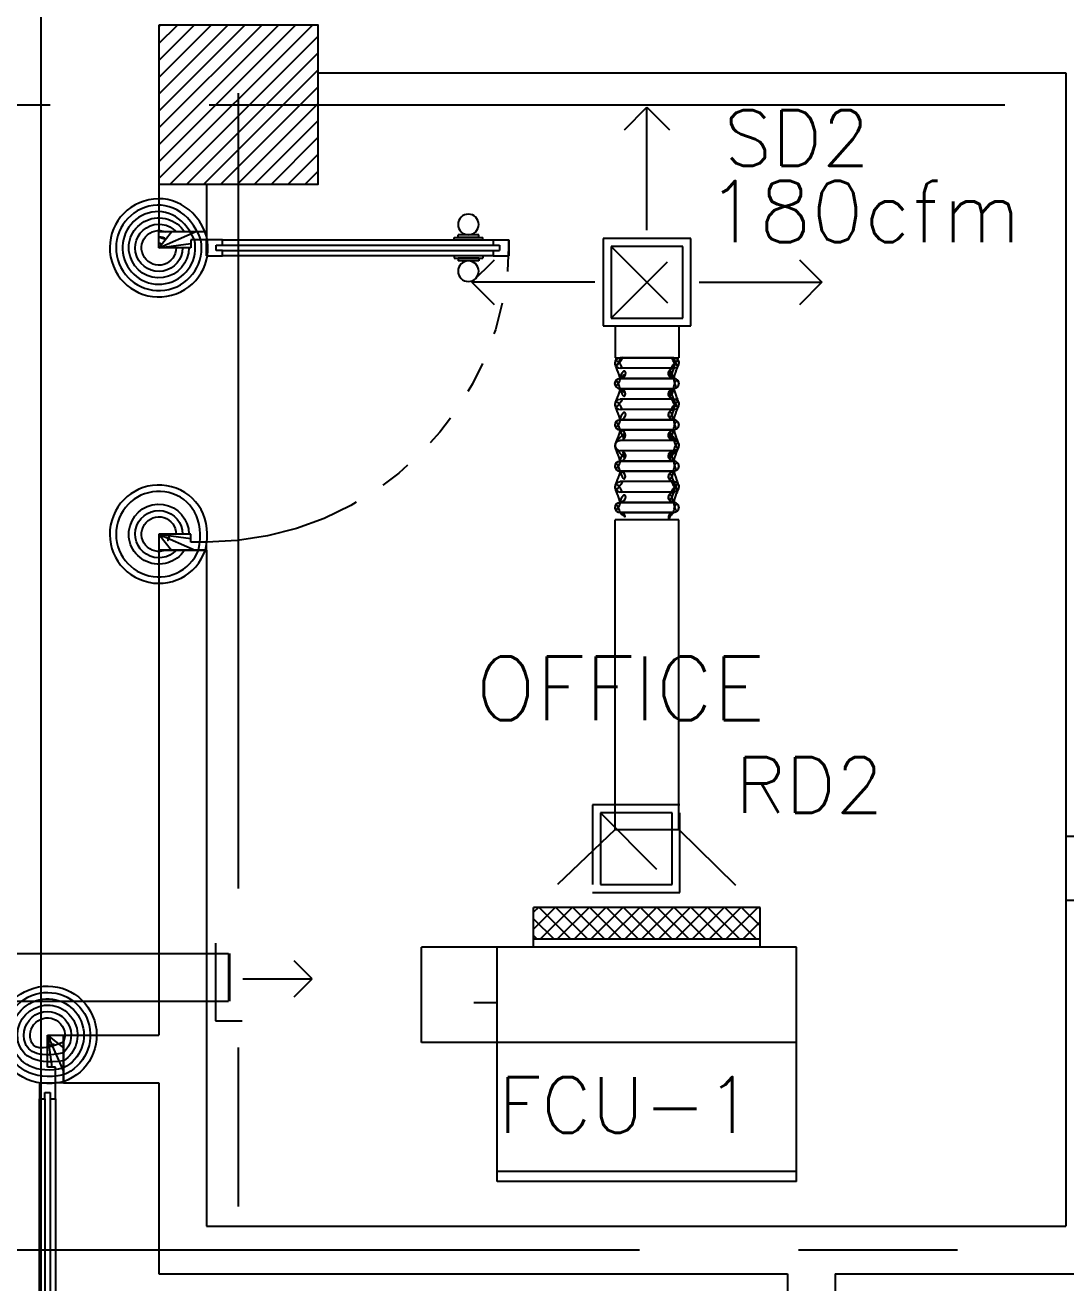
# Model space of a CAD drawing. Extents: x 417866230.2 to 417866327.8, y 43498045.5 to 43498135.4.
# Drawn here: x 417866290.367 to 417866293.637, y 43498080.999 to 43498084.952 of the extents above; entities that cross this region are included whole.
import ezdxf
from ezdxf.enums import TextEntityAlignment as Align

# ---------------------------------------------------------------- set-up
doc = ezdxf.new("R2010")
doc.units = 0
doc.header["$MEASUREMENT"] = 0
doc.linetypes.add('CENTERX2', pattern=[4, 2.5, -0.5, 0.5, -0.5])
doc.linetypes.add('HIDDEN', pattern=[0.375, 0.25, -0.125])
doc.layers.get('0').update_dxf_attribs({"linetype": 'CONTINUOUS'})
for name, color, linetype in [('AXES', 11, 'CENTERX2'), ('COL', 9, 'CONTINUOUS'), ('DOOR', 9, 'CONTINUOUS'), ('DUCT', 6, 'CONTINUOUS'), ('EXDUCT', 10, 'CONTINUOUS'), ('FCU', 6, 'CONTINUOUS'), ('HAT', 12, 'CONTINUOUS'), ('M-AC-FLEX', 3, 'CONTINUOUS'), ('M-EGU.', 2, 'CONTINUOUS'), ('PISUPPLY', 3, 'HIDDEN'), ('RM-NAME', 9, 'CONTINUOUS'), ('SCD', 2, 'CONTINUOUS'), ('WALL', 4, 'CONTINUOUS')]:
    doc.layers.add(name, color=color, linetype=linetype)
doc.styles.add('ROMANS', font='ROMANS.shx', dxfattribs={"width": 0.6})

# ---------------------------------------------------------------- blocks, each defined once
blk = doc.blocks.new('A$C272A55A0')
at = {"layer": 'DOOR', "color": 0, "linetype": 'ByBlock'}
for p, q in [((0, 900.4), (0, 1050.4)), ((50, 1050.4), (0, 1050.4)), ((50, 950.4), (50, 1050.4)), ((1750, 950.4), (1750, 1050.4)), ((1750, 1050.4), (1800, 1050.4)), ((1800, 1050.4), (1800, 900.4)), ((25, 950.4), (50, 950.4)), ((25, 900.4), (25, 950.4)), ((1775, 950.4), (1750, 950.4)), ((1775, 900.4), (1775, 950.4)), ((0, 900.4), (25, 900.4)), ((75, 900.4), (25, 900.4)), ((25, 850.4), (25, 900.4)), ((58, 870.4), (42, 870.4)), ((42, 870.4), (42, 850.4)), ((58, 850.4), (58, 870.4)), ((75, 900.4), (75, 850.4)), ((1725, 900.4), (1775, 900.4)), ((1725, 900.4), (1725, 850.4)), ((1742, 870.4), (1758, 870.4)), ((1742, 850.4), (1742, 870.4)), ((1758, 870.4), (1758, 850.4)), ((1800, 900.4), (1775, 900.4)), ((1775, 850.4), (1775, 900.4)), ((42, 850.4), (25, 850.4)), ((75, 850.4), (58, 850.4)), ((1725, 850.4), (1742, 850.4)), ((1758, 850.4), (1775, 850.4)), ((1717.8, 160.1), (1708.8, 160.1)), ((1708.8, 95.3), (1708.8, 160.1)), ((1725, 172.7), (1717.8, 172.7)), ((1717.8, 172.7), (1717.8, 82.7)), ((1717.8, 95.3), (1717.8, 160.1)), ((1775, 172.7), (1782.2, 172.7)), ((1782.2, 172.7), (1782.2, 82.7)), ((1782.2, 160.1), (1791.2, 160.1)), ((1782.2, 95.3), (1782.2, 160.1)), ((1791.2, 95.3), (1791.2, 160.1)), ((1717.8, 95.3), (1708.8, 95.3)), ((1725, 82.7), (1717.8, 82.7)), ((1775, 82.7), (1782.2, 82.7)), ((1782.2, 95.3), (1791.2, 95.3)), ((25, 50.4), (42, 50.4)), ((25, 50.4), (25, 0.4)), ((42, 50.4), (42, 30.4)), ((58, 50.4), (75, 50.4)), ((58, 50.4), (58, 30.4)), ((75, 50.4), (75, 0.4)), ((1742, 50.4), (1725, 50.4)), ((1725, 50.4), (1725, 0.4)), ((1742, 50.4), (1742, 30.4)), ((1775, 50.4), (1758, 50.4)), ((1758, 50.4), (1758, 30.4)), ((1775, 50.4), (1775, 0.4)), ((25, 0.4), (75, 0.4)), ((75, 0.4), (25, 0.4)), ((42, 30.4), (58, 30.4)), ((1775, 0.4), (1725, 0.4)), ((1725, 0.4), (1775, 0.4)), ((1758, 30.4), (1742, 30.4))]:
    blk.add_line(p, q, dxfattribs=at)
at = {"layer": 'DOOR', "color": 9, "linetype": 'ByBlock'}
for p, q in [((50, 1050.4), (0, 1010.2)), ((50, 1050.4), (0, 936.6)), ((50, 1050.4), (36.6, 950.4)), ((1750, 1050.4), (1800, 1010.2)), ((1750, 1050.4), (1800, 936.6)), ((1750, 1050.4), (1763.4, 950.4))]:
    blk.add_line(p, q, dxfattribs=at)
at = {"layer": 'DOOR', "linetype": 'ByBlock'}
for p, q in [((25, 850.4), (25, 50.4)), ((42, 850.4), (42, 50.4)), ((58, 850.4), (58, 50.4)), ((75, 50.4), (75, 850.4)), ((1725, 50.4), (1725, 850.4)), ((1742, 850.4), (1742, 50.4)), ((1758, 850.4), (1758, 50.4)), ((1775, 850.4), (1775, 50.4))]:
    blk.add_line(p, q, dxfattribs=at)
at = {"layer": 'DOOR', "color": 0, "linetype": 'ByBlock'}
for centre in [(1676.5, 127.7), (1823.5, 127.7)]:
    blk.add_circle(centre, 32.4, dxfattribs=at)
at = {"layer": 'DOOR', "color": 9, "linetype": 'ByBlock'}
for centre, radius, start, end in [((50, 1050.4), 54.4, 203.2074, 270), ((50, 1050.4), 34.4, 180, 270), ((50, 1050.4), 14.4, 180, 270), ((1750, 1050.4), 14.4, 270, 0), ((1750, 1050.4), 34.4, 270, 0), ((1750, 1050.4), 54.4, 270, 336.7926), ((50, 1050.4), 74.4, 227.7764, 270), ((1750, 1050.4), 74.4, 270, 312.2236), ((50, 1050.4), 94.4, 238.0182, 270), ((1750, 1050.4), 94.4, 270, 301.9818), ((50, 1050.4), 114.4, 244.0838, 257.3774), ((50, 1050.4), 134.4, 248.1598, 259.28), ((1750, 1050.4), 114.4, 282.6226, 295.9162), ((1750, 1050.4), 134.4, 280.72, 291.8402), ((50, 1050.4), 154.4, 251.1053, 256.2858), ((1750, 1050.4), 154.4, 283.7142, 288.8947)]:
    blk.add_arc(centre, radius, start, end, dxfattribs=at)
at = {"layer": 'DOOR', "linetype": 'HIDDEN', "ltscale": 0.5}
for centre, start, end in [((50, 851.4), 268.3174, 3.2965), ((1750, 851.4), 176.7035, 271.6826)]:
    blk.add_arc(centre, 851.4, start, end, dxfattribs=at)
at = {"layer": 'WALL', "linetype": 'ByBlock'}
blk.add_line((1800, 900.4), (1800, 1050.4), dxfattribs=at)
blk = doc.blocks.new('RM1')
at = {"layer": 'RM-NAME', "style": 'ROMANS'}
for tag, p in [('ROOMNAME1', (0, 323.8)), ('ROOMNAME2', (0, 0))]:
    blk.add_attdef(tag, text='', height=200, dxfattribs=at).set_placement(p, align=Align.MIDDLE)
blk = doc.blocks.new('*X57')
at = {"color": 0}
for p, q in [((73379.2, 32278.6), (73861.6, 32761)), ((73379.2, 32331.7), (73808.5, 32761)), ((73379.2, 32384.7), (73755.5, 32761)), ((73379.2, 32437.7), (73702.5, 32761)), ((73379.2, 32490.8), (73649.4, 32761)), ((73379.2, 32543.8), (73596.4, 32761)), ((73379.2, 32596.8), (73543.4, 32761)), ((73379.2, 32649.9), (73490.4, 32761)), ((73379.2, 32702.9), (73437.3, 32761)), ((73379.2, 32755.9), (73384.3, 32761)), ((73414.6, 32261), (73879.2, 32725.6)), ((73467.6, 32261), (73879.2, 32672.6)), ((73520.7, 32261), (73879.2, 32619.5)), ((73573.7, 32261), (73879.2, 32566.5)), ((73626.7, 32261), (73879.2, 32513.5)), ((73679.8, 32261), (73879.2, 32460.4)), ((73732.8, 32261), (73879.2, 32407.4)), ((73785.8, 32261), (73879.2, 32354.4)), ((73838.9, 32261), (73879.2, 32301.3))]:
    blk.add_line(p, q, dxfattribs=at)
blk = doc.blocks.new('COL50')
at = {"layer": 'COL'}
blk.add_lwpolyline([(-250, 250), (-250, -250), (250, -250), (250, 250)], close=True, dxfattribs=at)
blk = doc.blocks.new('DOOR1000')
at = {"layer": 'DOOR', "color": 7, "linetype": 'ByBlock'}
for p, q in [((-150, 0), (0, 0)), ((-150, 0), (-150, -25)), ((0, -50), (-113.7, 0)), ((0, -50), (-40.1, 0)), ((0, -50), (0, 0)), ((-1100, -25), (-1100, -75)), ((-1100, -75), (-1100, -25)), ((-1050, -25), (-1100, -25)), ((-1050, -25), (-1050, -42)), ((-1017.6, -25), (-1017.6, -17.8)), ((-927.6, -17.8), (-1017.6, -17.8)), ((-1005, -17.8), (-1005, -8.8)), ((-1005, -8.8), (-940.2, -8.8)), ((-1005, -17.8), (-940.2, -17.8)), ((-940.2, -17.8), (-940.2, -8.8)), ((-927.6, -25), (-927.6, -17.8)), ((-200, -25), (-150, -25)), ((-200, -42), (-200, -25)), ((-150, -25), (-100, -25)), ((-150, -75), (-150, -25)), ((-100, -25), (-100, -50)), ((0, -50), (-100, -36.6)), ((-1050, -75), (-1100, -75)), ((-1070, -42), (-1070, -58)), ((-1050, -42), (-1070, -42)), ((-1050, -58), (-1070, -58)), ((-1050, -58), (-1050, -75)), ((-1017.6, -75), (-1017.6, -82.2)), ((-927.6, -75), (-927.6, -82.2)), ((-180, -42), (-200, -42)), ((-200, -58), (-180, -58)), ((-200, -75), (-200, -58)), ((-150, -75), (-200, -75)), ((-180, -58), (-180, -42)), ((-100, -50), (0, -50)), ((-927.6, -82.2), (-1017.6, -82.2)), ((-1005, -82.2), (-1005, -91.2)), ((-1005, -82.2), (-940.2, -82.2)), ((-1005, -91.2), (-940.2, -91.2)), ((-940.2, -82.2), (-940.2, -91.2)), ((-150, -975), (-100, -975)), ((-150, -1000), (-150, -975)), ((0, -950), (-113.7, -1000)), ((-100, -975), (-100, -950)), ((0, -950), (-100, -963.4)), ((-100, -950), (0, -950)), ((0, -950), (-40.1, -1000)), ((0, -950), (0, -1000)), ((-150, -1000), (0, -1000)), ((0, -1000), (-150, -1000))]:
    blk.add_line(p, q, dxfattribs=at)
at = {"layer": 'DOOR', "linetype": 'ByBlock'}
for p, q in [((-200, -25), (-1050, -25)), ((-200, -42), (-1050, -42)), ((-200, -58), (-1050, -58)), ((-1050, -75), (-200, -75))]:
    blk.add_line(p, q, dxfattribs=at)
at = {"layer": 'DOOR', "color": 7, "linetype": 'ByBlock'}
for centre in [(-972.6, 23.5), (-972.6, -123.5)]:
    blk.add_circle(centre, 32.4, dxfattribs=at)
for centre, radius, start, end in [((0, -50), 154.4, 161.1053, 166.2858), ((0, -50), 94.4, 148.0182, 180), ((0, -50), 134.4, 158.1598, 169.28), ((0, -50), 114.4, 154.0838, 167.3774), ((0, -50), 74.4, 137.7764, 180), ((0, -50), 54.4, 113.2074, 180), ((0, -50), 34.4, 90, 180), ((0, -50), 14.4, 90, 180), ((0, -950), 154.4, 193.7142, 198.8947), ((0, -950), 134.4, 190.72, 201.8402), ((0, -950), 94.4, 180, 211.9818), ((0, -950), 74.4, 180, 222.2236), ((0, -950), 54.4, 180, 246.7926), ((0, -950), 34.4, 180, 270), ((0, -950), 14.4, 180, 270)]:
    blk.add_arc(centre, radius, start, end, dxfattribs=at)
at = {"layer": 'DOOR', "linetype": 'HIDDEN', "ltscale": 0.5}
blk.add_arc((-150, -25), 950, 180, 270, dxfattribs=at)
blk = doc.blocks.new('*X118')
at = {"color": 0}
for p, q in [((23911.7, -1650.2), (23966, -1595.9)), ((23911.7, -1597.2), (23912.9, -1595.9)), ((23919, -1695.9), (24019, -1595.9)), ((24022.8, -1695.9), (23922.8, -1595.9)), ((23972, -1695.9), (24072, -1595.9)), ((24075.9, -1695.9), (23975.9, -1595.9)), ((24025.1, -1695.9), (24125.1, -1595.9)), ((24128.9, -1695.9), (24028.9, -1595.9)), ((24078.1, -1695.9), (24178.1, -1595.9)), ((24181.9, -1695.9), (24081.9, -1595.9)), ((24131.1, -1695.9), (24231.1, -1595.9)), ((24235, -1695.9), (24135, -1595.9)), ((24184.2, -1695.9), (24284.2, -1595.9)), ((24288, -1695.9), (24188, -1595.9)), ((24237.2, -1695.9), (24337.2, -1595.9)), ((24341, -1695.9), (24241, -1595.9)), ((24290.2, -1695.9), (24390.2, -1595.9)), ((24394.1, -1695.9), (24294.1, -1595.9)), ((24343.3, -1695.9), (24443.3, -1595.9)), ((24447.1, -1695.9), (24347.1, -1595.9)), ((24396.3, -1695.9), (24496.3, -1595.9)), ((24500.1, -1695.9), (24400.1, -1595.9)), ((24449.3, -1695.9), (24549.3, -1595.9)), ((24553.2, -1695.9), (24453.2, -1595.9)), ((24502.4, -1695.9), (24602.4, -1595.9)), ((24606.2, -1695.9), (24506.2, -1595.9)), ((24623.7, -1660.4), (24559.2, -1595.9)), ((24623.7, -1607.4), (24612.3, -1595.9)), ((23969.8, -1695.9), (23911.7, -1637.8)), ((24555.4, -1695.9), (24623.7, -1627.6)), ((23916.8, -1695.9), (23911.7, -1690.9)), ((24608.4, -1695.9), (24623.7, -1680.7))]:
    blk.add_line(p, q, dxfattribs=at)
blk = doc.blocks.new('WAP12')
at = {"color": 6}
for p, q in [((-558.8, 528.5), (381.2, 528.5)), ((-558.8, 528.5), (-558.8, -208.5)), ((381.2, 528.5), (381.2, -208.5)), ((-558.8, 91.5), (381.2, 91.5)), ((-558.8, -208.5), (381.2, -208.5))]:
    blk.add_line(p, q, dxfattribs=at)
at = {"color": 3}
for p, q in [((-558.8, 496.5), (381.2, 496.5)), ((381.2, 91.5), (619.2, 91.5)), ((619.2, 91.5), (619.2, -208.5)), ((381.2, -33.5), (454.5, -33.5)), ((-444.8, -208.5), (-444.8, -333.5)), ((-444.8, -233.5), (267.2, -233.5)), ((267.2, -208.5), (267.2, -333.5)), ((381.2, -208.5), (619.2, -208.5)), ((-444.8, -333.5), (267.2, -333.5))]:
    blk.add_line(p, q, dxfattribs=at)
at = {"color": 11}
blk.add_blockref('*X118', (-24356.5, 1362.4), dxfattribs=at)

msp = doc.modelspace()

# ---------------------------------------------------------------- linework, layer by layer
at = {"layer": 'AXES'}
for p, q in [((417866291.0369, 43498046.2382), (417866291.0369, 43498134.7153)), ((417866230.9454, 43498084.7021), (417866300.0369, 43498084.7021)), ((417866241.7969, 43498081.1021), (417866300.0369, 43498081.1021))]:
    msp.add_line(p, q, dxfattribs=at)
at = {"layer": 'COL'}
msp.add_lwpolyline([(417866298.4869, 43498082.4021), (417866293.6369, 43498082.4021), (417866293.6369, 43498082.2021), (417866298.4869, 43498082.2021)], close=True, dxfattribs=at)
at = {"layer": 'DUCT'}
for p, q in [((417866292.2203, 43498082.4234), (417866292.2203, 43498083.3968)), ((417866292.4203, 43498083.3968), (417866292.2203, 43498083.3968)), ((417866292.4203, 43498082.4234), (417866292.4203, 43498083.3968)), ((417866288.1793, 43498082.034), (417866291.0054, 43498082.034)), ((417866291.0054, 43498082.034), (417866291.0054, 43498081.884)), ((417866291.0088, 43498082.034), (417866291.0088, 43498081.884)), ((417866288.1175, 43498081.884), (417866291.0054, 43498081.884))]:
    msp.add_line(p, q, dxfattribs=at)
at = {"layer": 'EXDUCT', "linetype": 'Continuous'}
msp.add_line((417866290.4167, 43498072.5385), (417866290.4167, 43498089.6287), dxfattribs=at)
at = {"layer": 'M-AC-FLEX', "color": 11}
for p, q in [((417866292.4046, 43498083.9065), (417866292.2365, 43498083.9065)), ((417866292.4046, 43498083.9065), (417866292.2365, 43498083.9065)), ((417866292.4046, 43498083.874), (417866292.2365, 43498083.874)), ((417866292.4046, 43498083.874), (417866292.2365, 43498083.874)), ((417866292.2362, 43498083.8414), (417866292.4043, 43498083.8414)), ((417866292.2362, 43498083.8414), (417866292.4043, 43498083.8414)), ((417866292.2362, 43498083.8414), (417866292.4043, 43498083.8414)), ((417866292.2362, 43498083.8414), (417866292.4043, 43498083.8414)), ((417866292.4046, 43498083.8414), (417866292.2365, 43498083.8414)), ((417866292.4046, 43498083.8414), (417866292.2365, 43498083.8414)), ((417866292.4046, 43498083.8414), (417866292.2365, 43498083.8414)), ((417866292.4046, 43498083.8414), (417866292.2365, 43498083.8414)), ((417866292.2362, 43498083.8093), (417866292.4043, 43498083.8093)), ((417866292.2362, 43498083.8093), (417866292.4043, 43498083.8093)), ((417866292.2362, 43498083.8093), (417866292.4043, 43498083.8093)), ((417866292.2362, 43498083.8093), (417866292.4043, 43498083.8093)), ((417866292.4046, 43498083.8093), (417866292.2365, 43498083.8093)), ((417866292.4046, 43498083.8093), (417866292.2365, 43498083.8093)), ((417866292.4046, 43498083.8093), (417866292.2365, 43498083.8093)), ((417866292.4046, 43498083.8093), (417866292.2365, 43498083.8093)), ((417866292.4046, 43498083.7768), (417866292.2365, 43498083.7768)), ((417866292.4046, 43498083.7768), (417866292.2365, 43498083.7768)), ((417866292.2362, 43498083.7116), (417866292.4043, 43498083.7116)), ((417866292.2362, 43498083.7116), (417866292.4043, 43498083.7116)), ((417866292.4046, 43498083.7442), (417866292.2365, 43498083.7442)), ((417866292.4046, 43498083.7442), (417866292.2365, 43498083.7442)), ((417866292.4046, 43498083.7116), (417866292.2365, 43498083.7116)), ((417866292.4046, 43498083.7116), (417866292.2365, 43498083.7116)), ((417866292.2362, 43498083.6796), (417866292.4043, 43498083.6796)), ((417866292.2362, 43498083.6796), (417866292.4043, 43498083.6796)), ((417866292.4046, 43498083.6796), (417866292.2365, 43498083.6796)), ((417866292.4046, 43498083.6796), (417866292.2365, 43498083.6796)), ((417866292.4046, 43498083.647), (417866292.2365, 43498083.647)), ((417866292.4046, 43498083.647), (417866292.2365, 43498083.647)), ((417866292.4046, 43498083.647), (417866292.2365, 43498083.647)), ((417866292.4046, 43498083.647), (417866292.2365, 43498083.647)), ((417866292.4046, 43498083.6144), (417866292.2365, 43498083.6144)), ((417866292.4046, 43498083.6144), (417866292.2365, 43498083.6144)), ((417866292.4046, 43498083.6144), (417866292.2365, 43498083.6144)), ((417866292.4046, 43498083.6144), (417866292.2365, 43498083.6144)), ((417866292.2362, 43498083.5818), (417866292.4043, 43498083.5818)), ((417866292.2362, 43498083.5818), (417866292.4043, 43498083.5818)), ((417866292.4046, 43498083.5818), (417866292.2365, 43498083.5818)), ((417866292.4046, 43498083.5818), (417866292.2365, 43498083.5818)), ((417866292.2362, 43498083.5498), (417866292.4043, 43498083.5498)), ((417866292.2362, 43498083.5498), (417866292.4043, 43498083.5498)), ((417866292.4046, 43498083.5498), (417866292.2365, 43498083.5498)), ((417866292.4046, 43498083.5498), (417866292.2365, 43498083.5498)), ((417866292.4046, 43498083.5172), (417866292.2365, 43498083.5172)), ((417866292.4046, 43498083.5172), (417866292.2365, 43498083.5172)), ((417866292.4046, 43498083.4846), (417866292.2365, 43498083.4846)), ((417866292.4046, 43498083.4846), (417866292.2365, 43498083.4846)), ((417866292.2362, 43498083.452), (417866292.4043, 43498083.452)), ((417866292.2362, 43498083.452), (417866292.4043, 43498083.452)), ((417866292.4046, 43498083.452), (417866292.2365, 43498083.452)), ((417866292.4046, 43498083.452), (417866292.2365, 43498083.452)), ((417866292.2362, 43498083.42), (417866292.4043, 43498083.42)), ((417866292.2362, 43498083.42), (417866292.4043, 43498083.42)), ((417866292.4046, 43498083.42), (417866292.2365, 43498083.42)), ((417866292.4046, 43498083.42), (417866292.2365, 43498083.42))]:
    msp.add_line(p, q, dxfattribs=at)
at = {"layer": 'M-AC-FLEX'}
for points in [[(417866292.245, 43498083.9089, -0.136926), (417866292.2365, 43498083.9065, 1), (417866292.2365, 43498083.874)], [(417866292.3962, 43498083.9089, 0.136926), (417866292.4046, 43498083.9065, -1), (417866292.4046, 43498083.874)], [(417866292.2365, 43498083.9065, 0.998736), (417866292.2365, 43498083.874)], [(417866292.245, 43498083.8716, 0.136926), (417866292.2365, 43498083.874, -1), (417866292.2365, 43498083.9065)], [(417866292.2365, 43498083.8414, 1), (417866292.2365, 43498083.874, -1), (417866292.2365, 43498083.9065)], [(417866292.4046, 43498083.8414, -1), (417866292.4046, 43498083.874, 1), (417866292.4046, 43498083.9065)], [(417866292.4046, 43498083.874, 1), (417866292.4046, 43498083.8414)], [(417866292.3962, 43498083.8716, -0.136926), (417866292.4046, 43498083.874, 1), (417866292.4046, 43498083.9065)], [(417866292.4046, 43498083.874, 1), (417866292.4046, 43498083.9065)], [(417866292.4046, 43498083.9065, -0.998736), (417866292.4046, 43498083.874)], [(417866292.4046, 43498083.9065, -1), (417866292.4046, 43498083.874)], [(417866292.4046, 43498083.9065, -1), (417866292.4046, 43498083.874)], [(417866292.4046, 43498083.874, 1), (417866292.4046, 43498083.9065)], [(417866292.2365, 43498083.8093, -0.999838), (417866292.2359, 43498083.8414)], [(417866292.2365, 43498083.8414, 0.999838), (417866292.2359, 43498083.8093)], [(417866292.2365, 43498083.8414, 0.999838), (417866292.2359, 43498083.8093)], [(417866292.2365, 43498083.8093, -0.999838), (417866292.2359, 43498083.8414)], [(417866292.2365, 43498083.8414, 0.999838), (417866292.2359, 43498083.8093)], [(417866292.2365, 43498083.8093, -0.999838), (417866292.2359, 43498083.8414)], [(417866292.2365, 43498083.8093, -0.999838), (417866292.2359, 43498083.8414)], [(417866292.2365, 43498083.8414, 0.999838), (417866292.2359, 43498083.8093)], [(417866292.2365, 43498083.8414, -0.00451), (417866292.2362, 43498083.8414, 0.008922), (417866292.2357, 43498083.8414)], [(417866292.2362, 43498083.8414, 0.008922), (417866292.2357, 43498083.8414)], [(417866292.2362, 43498083.8414, 0.008922), (417866292.2357, 43498083.8414)], [(417866292.2365, 43498083.8414, -0.00451), (417866292.2362, 43498083.8414, 0.008922), (417866292.2357, 43498083.8414)], [(417866292.2359, 43498083.8414, -0.004461), (417866292.2362, 43498083.8414)], [(417866292.2359, 43498083.8414, -0.004461), (417866292.2362, 43498083.8414)], [(417866292.2359, 43498083.8414, -0.004461), (417866292.2362, 43498083.8414)], [(417866292.2359, 43498083.8414, -0.004461), (417866292.2362, 43498083.8414)], [(417866292.2365, 43498083.8414, 0.548762), (417866292.2513, 43498083.8646, 0.548762)], [(417866292.3898, 43498083.8646, 0.548762), (417866292.4046, 43498083.8414)], [(417866292.4046, 43498083.8414, -0.548762), (417866292.3898, 43498083.8646, -0.548762)], [(417866292.404, 43498083.8093, -0.00451), (417866292.4043, 43498083.8093, 1.018005), (417866292.4043, 43498083.8414)], [(417866292.404, 43498083.8414, 0.00451), (417866292.4043, 43498083.8414, -1.018005), (417866292.4043, 43498083.8093)], [(417866292.404, 43498083.8414, 0.00451), (417866292.4043, 43498083.8414, -1.018005), (417866292.4043, 43498083.8093)], [(417866292.404, 43498083.8093, -0.00451), (417866292.4043, 43498083.8093, 1.018005), (417866292.4043, 43498083.8414)], [(417866292.2365, 43498083.8093, -1), (417866292.2365, 43498083.7768, 1), (417866292.2365, 43498083.7442)], [(417866292.2362, 43498083.8093, -0.008922), (417866292.2357, 43498083.8093)], [(417866292.2365, 43498083.8093, 0.00451), (417866292.2362, 43498083.8093, -0.008922), (417866292.2357, 43498083.8093)], [(417866292.2365, 43498083.8093, 0.00451), (417866292.2362, 43498083.8093, -0.008922), (417866292.2357, 43498083.8093)], [(417866292.2362, 43498083.8093, -0.008922), (417866292.2357, 43498083.8093)], [(417866292.2359, 43498083.8093, 0.004461), (417866292.2362, 43498083.8093)], [(417866292.2359, 43498083.8093, 0.004461), (417866292.2362, 43498083.8093)], [(417866292.2359, 43498083.8093, 0.004461), (417866292.2362, 43498083.8093)], [(417866292.2359, 43498083.8093, 0.004461), (417866292.2362, 43498083.8093)], [(417866292.2365, 43498083.8093, -0.548762), (417866292.2513, 43498083.7862, -0.548762)], [(417866292.4046, 43498083.7768, -1), (417866292.4046, 43498083.8093)], [(417866292.4046, 43498083.8093, 1), (417866292.4046, 43498083.7768, -1), (417866292.4046, 43498083.7442)], [(417866292.3898, 43498083.7862, -0.548762), (417866292.4046, 43498083.8093)], [(417866292.4046, 43498083.8093, 0.548762), (417866292.3898, 43498083.7862, 0.548762)], [(417866292.245, 43498083.7791, -0.136926), (417866292.2365, 43498083.7768, 1), (417866292.2365, 43498083.7442)], [(417866292.2365, 43498083.7116, 1), (417866292.2365, 43498083.7442, -1), (417866292.2365, 43498083.7768)], [(417866292.245, 43498083.7418, 0.136926), (417866292.2365, 43498083.7442, -1), (417866292.2365, 43498083.7768)], [(417866292.4046, 43498083.7116, -1), (417866292.4046, 43498083.7442, 1), (417866292.4046, 43498083.7768)], [(417866292.3962, 43498083.7791, 0.136926), (417866292.4046, 43498083.7768, -1), (417866292.4046, 43498083.7442)], [(417866292.3962, 43498083.7418, -0.136926), (417866292.4046, 43498083.7442, 1), (417866292.4046, 43498083.7768)], [(417866292.4046, 43498083.7768, -1), (417866292.4046, 43498083.7442)], [(417866292.4046, 43498083.7442, 1), (417866292.4046, 43498083.7768)], [(417866292.4046, 43498083.7442, 1), (417866292.4046, 43498083.7768)], [(417866292.4046, 43498083.7768, -1), (417866292.4046, 43498083.7442)], [(417866292.2365, 43498083.7116, 0.999838), (417866292.2359, 43498083.6796)], [(417866292.2365, 43498083.6796, -0.999838), (417866292.2359, 43498083.7116)], [(417866292.2365, 43498083.6796, -0.999838), (417866292.2359, 43498083.7116)], [(417866292.2365, 43498083.7116, 0.999838), (417866292.2359, 43498083.6796)], [(417866292.2362, 43498083.7116, 0.008922), (417866292.2357, 43498083.7116)], [(417866292.2365, 43498083.7116, -0.00451), (417866292.2362, 43498083.7116, 0.008922), (417866292.2357, 43498083.7116)], [(417866292.2359, 43498083.7116, -0.004461), (417866292.2362, 43498083.7116)], [(417866292.2359, 43498083.7116, -0.004461), (417866292.2362, 43498083.7116)], [(417866292.4046, 43498083.7442, 1), (417866292.4046, 43498083.7116)], [(417866292.404, 43498083.7116, 0.00451), (417866292.4043, 43498083.7116, -1.018005), (417866292.4043, 43498083.6796)], [(417866292.404, 43498083.6796, -0.00451), (417866292.4043, 43498083.6796, 1.018005), (417866292.4043, 43498083.7116)], [(417866292.2365, 43498083.6796, -1), (417866292.2365, 43498083.647, 1), (417866292.2365, 43498083.6144)], [(417866292.2512, 43498083.6704, -0.554927), (417866292.2365, 43498083.647, 1), (417866292.2365, 43498083.6144)], [(417866292.2365, 43498083.6796, 0.00451), (417866292.2362, 43498083.6796, -0.008922), (417866292.2357, 43498083.6796)], [(417866292.2362, 43498083.6796, -0.008922), (417866292.2357, 43498083.6796)], [(417866292.2359, 43498083.6796, 0.004461), (417866292.2362, 43498083.6796)], [(417866292.2359, 43498083.6796, 0.004461), (417866292.2362, 43498083.6796)], [(417866292.4046, 43498083.647, -1), (417866292.4046, 43498083.6796)], [(417866292.4046, 43498083.6796, 1), (417866292.4046, 43498083.647, -1), (417866292.4046, 43498083.6144)], [(417866292.4046, 43498083.647, -0.554927), (417866292.39, 43498083.6704, -0.554927)], [(417866292.39, 43498083.6704, 0.554927), (417866292.4046, 43498083.647, -1), (417866292.4046, 43498083.6144)], [(417866292.2365, 43498083.5818, 1), (417866292.2365, 43498083.6144, -1), (417866292.2365, 43498083.647)], [(417866292.2512, 43498083.5909, 0.554927), (417866292.2365, 43498083.6144, -1), (417866292.2365, 43498083.647)], [(417866292.4046, 43498083.5818, -1), (417866292.4046, 43498083.6144, 1), (417866292.4046, 43498083.647)], [(417866292.39, 43498083.5909, -0.554927), (417866292.4046, 43498083.6144, 1), (417866292.4046, 43498083.647)], [(417866292.4046, 43498083.647, -1), (417866292.4046, 43498083.6144)], [(417866292.4046, 43498083.6144, 1), (417866292.4046, 43498083.647)], [(417866292.4046, 43498083.6144, 1), (417866292.4046, 43498083.647)], [(417866292.4046, 43498083.647, -1), (417866292.4046, 43498083.6144)], [(417866292.4046, 43498083.6144, 1), (417866292.4046, 43498083.5818)], [(417866292.4046, 43498083.6144, 0.554927), (417866292.39, 43498083.5909, 0.554927)], [(417866292.2365, 43498083.5498, -0.999838), (417866292.2359, 43498083.5818)], [(417866292.2365, 43498083.5818, 0.999838), (417866292.2359, 43498083.5498)], [(417866292.2365, 43498083.5818, 0.999838), (417866292.2359, 43498083.5498)], [(417866292.2365, 43498083.5498, -0.999838), (417866292.2359, 43498083.5818)], [(417866292.2365, 43498083.5818, -0.00451), (417866292.2362, 43498083.5818, 0.008922), (417866292.2357, 43498083.5818)], [(417866292.2362, 43498083.5818, 0.008922), (417866292.2357, 43498083.5818)], [(417866292.2359, 43498083.5818, -0.004461), (417866292.2362, 43498083.5818)], [(417866292.2359, 43498083.5818, -0.004461), (417866292.2362, 43498083.5818)], [(417866292.404, 43498083.5498, -0.00451), (417866292.4043, 43498083.5498, 1.018005), (417866292.4043, 43498083.5818)], [(417866292.404, 43498083.5818, 0.00451), (417866292.4043, 43498083.5818, -1.018005), (417866292.4043, 43498083.5498)], [(417866292.2365, 43498083.5498, -1), (417866292.2365, 43498083.5172, 1), (417866292.2365, 43498083.4846)], [(417866292.245, 43498083.5196, -0.136926), (417866292.2365, 43498083.5172, 1), (417866292.2365, 43498083.4846)], [(417866292.245, 43498083.4823, 0.136926), (417866292.2365, 43498083.4846, -1), (417866292.2365, 43498083.5172)], [(417866292.2365, 43498083.452, 1), (417866292.2365, 43498083.4846, -1), (417866292.2365, 43498083.5172)], [(417866292.2362, 43498083.5498, -0.008922), (417866292.2357, 43498083.5498)], [(417866292.2365, 43498083.5498, 0.00451), (417866292.2362, 43498083.5498, -0.008922), (417866292.2357, 43498083.5498)], [(417866292.2359, 43498083.5498, 0.004461), (417866292.2362, 43498083.5498)], [(417866292.2359, 43498083.5498, 0.004461), (417866292.2362, 43498083.5498)], [(417866292.4046, 43498083.5172, -1), (417866292.4046, 43498083.5498)], [(417866292.4046, 43498083.5498, 1), (417866292.4046, 43498083.5172, -1), (417866292.4046, 43498083.4846)], [(417866292.4046, 43498083.452, -1), (417866292.4046, 43498083.4846, 1), (417866292.4046, 43498083.5172)], [(417866292.3962, 43498083.5196, 0.136926), (417866292.4046, 43498083.5172, -1), (417866292.4046, 43498083.4846)], [(417866292.3962, 43498083.4823, -0.136926), (417866292.4046, 43498083.4846, 1), (417866292.4046, 43498083.5172)], [(417866292.4046, 43498083.4846, 1), (417866292.4046, 43498083.5172)], [(417866292.4046, 43498083.5172, -1), (417866292.4046, 43498083.4846)], [(417866292.4046, 43498083.5172, -1), (417866292.4046, 43498083.4846)], [(417866292.4046, 43498083.4846, 1), (417866292.4046, 43498083.5172)], [(417866292.4046, 43498083.4846, 1), (417866292.4046, 43498083.452)], [(417866292.2365, 43498083.452, 0.999838), (417866292.2359, 43498083.42)], [(417866292.2365, 43498083.42, -0.999838), (417866292.2359, 43498083.452)], [(417866292.2365, 43498083.42, -0.999838), (417866292.2359, 43498083.452)], [(417866292.2365, 43498083.452, 0.999838), (417866292.2359, 43498083.42)], [(417866292.2362, 43498083.452, 0.008922), (417866292.2357, 43498083.452)], [(417866292.2365, 43498083.452, -0.00451), (417866292.2362, 43498083.452, 0.008922), (417866292.2357, 43498083.452)], [(417866292.2359, 43498083.452, -0.004461), (417866292.2362, 43498083.452)], [(417866292.2359, 43498083.452, -0.004461), (417866292.2362, 43498083.452)], [(417866292.404, 43498083.452, 0.00451), (417866292.4043, 43498083.452, -1.018005), (417866292.4043, 43498083.42)], [(417866292.404, 43498083.42, -0.00451), (417866292.4043, 43498083.42, 1.018005), (417866292.4043, 43498083.452)], [(417866292.2365, 43498083.42, 0.00451), (417866292.2362, 43498083.42, -0.008922), (417866292.2357, 43498083.42)], [(417866292.2362, 43498083.42, -0.008922), (417866292.2357, 43498083.42)], [(417866292.2359, 43498083.42, 0.004461), (417866292.2362, 43498083.42)], [(417866292.2359, 43498083.42, 0.004461), (417866292.2362, 43498083.42)], [(417866292.2365, 43498083.42, -0.548762), (417866292.2513, 43498083.3968, -0.548762)], [(417866292.3898, 43498083.3968, -0.548762), (417866292.4046, 43498083.42)], [(417866292.4046, 43498083.42, 0.548762), (417866292.3898, 43498083.3968, 0.548762)]]:
    msp.add_lwpolyline(points, format="xyb", dxfattribs=at)
at = {"layer": 'M-EGU.'}
for p, q in [((417866292.2498, 43498084.6233), (417866292.3206, 43498084.694)), ((417866292.3206, 43498084.3079), (417866292.3206, 43498084.694)), ((417866292.3206, 43498084.694), (417866292.3913, 43498084.6233)), ((417866292.1831, 43498084.2815), (417866292.1831, 43498084.0065)), ((417866292.4581, 43498084.2815), (417866292.1831, 43498084.2815)), ((417866292.4581, 43498084.0065), (417866292.4581, 43498084.2815)), ((417866291.7706, 43498084.144), (417866291.8413, 43498084.2148)), ((417866292.7998, 43498084.2148), (417866292.8706, 43498084.144)), ((417866291.8413, 43498084.0733), (417866291.7706, 43498084.144)), ((417866292.1567, 43498084.144), (417866291.7706, 43498084.144)), ((417866292.4844, 43498084.144), (417866292.8706, 43498084.144)), ((417866292.8706, 43498084.144), (417866292.7998, 43498084.0733)), ((417866292.1831, 43498084.0065), (417866292.4581, 43498084.0065)), ((417866292.2206, 43498084.0065), (417866292.2206, 43498083.9065)), ((417866292.4206, 43498084.0065), (417866292.4206, 43498083.9065)), ((417866292.2206, 43498083.9065), (417866292.4206, 43498083.9065)), ((417866292.3993, 43498082.4762), (417866292.1743, 43498082.4762)), ((417866292.1743, 43498082.4762), (417866292.1743, 43498082.2512)), ((417866292.3993, 43498082.2512), (417866292.3993, 43498082.4762)), ((417866292.1743, 43498082.2512), (417866292.3993, 43498082.2512)), ((417866291.2687, 43498081.9539), (417866291.2121, 43498082.0105)), ((417866291.0509, 43498081.9539), (417866291.2687, 43498081.9539)), ((417866291.2121, 43498081.8973), (417866291.2687, 43498081.9539))]:
    msp.add_line(p, q, dxfattribs=at)
at = {"layer": 'M-EGU.', "linetype": 'HIDDEN'}
for p, q in [((417866292.2081, 43498084.0315), (417866292.4331, 43498084.2565)), ((417866292.2081, 43498084.2565), (417866292.4331, 43498084.0315)), ((417866292.2081, 43498084.2565), (417866292.2081, 43498084.0315)), ((417866292.4331, 43498084.2565), (417866292.2081, 43498084.2565)), ((417866292.4331, 43498084.0315), (417866292.4331, 43498084.2565)), ((417866292.2081, 43498084.0315), (417866292.4331, 43498084.0315)), ((417866292.4243, 43498082.5012), (417866292.1493, 43498082.5012)), ((417866292.1493, 43498082.5012), (417866292.1493, 43498082.2262)), ((417866292.4243, 43498082.2262), (417866292.4243, 43498082.5012)), ((417866292.1743, 43498082.4762), (417866292.3993, 43498082.2512)), ((417866292.1493, 43498082.2262), (417866292.4243, 43498082.2262))]:
    msp.add_line(p, q, dxfattribs=at)
at = {"layer": 'PISUPPLY'}
for p, q in [((417866292.2203, 43498082.4234), (417866291.9643, 43498082.1788)), ((417866292.2203, 43498082.4234), (417866292.4203, 43498082.4234)), ((417866292.4203, 43498082.4234), (417866292.6763, 43498082.1737)), ((417866290.9649, 43498082.0665), (417866290.9649, 43498081.8225)), ((417866290.9649, 43498081.8225), (417866291.0486, 43498081.8225))]:
    msp.add_line(p, q, dxfattribs=at)
at = {"layer": 'WALL'}
for p, q in [((417866291.2869, 43498084.8021), (417866293.6369, 43498084.8021)), ((417866293.6369, 43498084.8021), (417866293.6369, 43498082.4021)), ((417866290.7869, 43498084.4521), (417866290.7869, 43498084.3021)), ((417866290.9369, 43498084.4521), (417866290.9369, 43498084.3021)), ((417866290.9369, 43498084.3021), (417866290.7869, 43498084.3021)), ((417866290.9369, 43498083.3021), (417866290.7869, 43498083.3021)), ((417866290.7869, 43498083.3021), (417866290.7869, 43498081.7771)), ((417866290.9369, 43498083.3021), (417866290.9369, 43498081.1771)), ((417866293.6369, 43498082.2021), (417866293.6369, 43498081.1771)), ((417866290.4869, 43498081.7771), (417866290.7869, 43498081.7771)), ((417866290.4869, 43498081.7771), (417866290.4869, 43498081.6271)), ((417866290.4869, 43498081.6271), (417866290.7869, 43498081.6271)), ((417866290.7869, 43498081.6271), (417866290.7869, 43498081.0271)), ((417866290.9369, 43498081.1771), (417866293.6369, 43498081.1771)), ((417866290.7869, 43498081.0271), (417866292.7619, 43498081.0271)), ((417866292.7619, 43498081.0271), (417866292.7619, 43498080.8021)), ((417866292.9119, 43498081.0271), (417866292.9119, 43498080.8021)), ((417866292.9119, 43498081.0271), (417866293.8369, 43498081.0271))]:
    msp.add_line(p, q, dxfattribs=at)

# ---------------------------------------------------------------- block references
at = {"layer": 'COL', "xscale": 0.001000000047497451, "yscale": 0.0009999999892897904, "zscale": 0.001}
msp.add_blockref('COL50', (417866291.0369, 43498084.7021), dxfattribs=at)
at = {"layer": 'DOOR', "yscale": 0.0009999999892897904, "zscale": 0.001}
for name, p, xscale in [('DOOR1000', (417866290.7869, 43498084.3021), -0.001000000047497451), ('A$C272A55A0', (417866288.6869, 43498080.7267), 0.001000000047497451)]:
    msp.add_blockref(name, p, dxfattribs=dict(at, xscale=xscale))
at = {"layer": 'FCU', "xscale": 0.001, "yscale": 0.001, "zscale": 0.001, "rotation": 180}
msp.add_blockref('WAP12', (417866292.2314, 43498081.8453), dxfattribs=at)
at = {"layer": 'HAT', "xscale": 0.001000000047497451, "yscale": 0.0009999999892897904, "zscale": 0.001}
msp.add_blockref('*X57', (417866217.4076, 43498052.1911), dxfattribs=at)
at = {"layer": 'HAT'}
ref = msp.add_blockref('RM1', (417866292.2369, 43498082.8673), dxfattribs=dict(at, xscale=0.001000000047497451, yscale=0.0009999999892897904, zscale=0.001))
ref.add_attrib('ROOMNAME2', 'OFFICE', dxfattribs={"layer": 'RM-NAME', "height": 0.2, "style": 'ROMANS'}).set_placement((417866292.2369, 43498082.8673), align=Align.MIDDLE)

# ---------------------------------------------------------------- texts
at = {"layer": 'SCD', "style": 'ROMANS'}
for s, height, p in [('SD2', 0.175, (417866292.563, 43498084.5099)), ('180cfm', 0.1925, (417866292.5071, 43498084.2698)), ('RD2', 0.175, (417866292.5985, 43498082.4765)), ('FCU-1', 0.175, (417866291.8537, 43498081.4707))]:
    msp.add_text(s, height=height, dxfattribs=at).set_placement(p)

doc.saveas('drawing.dxf')
